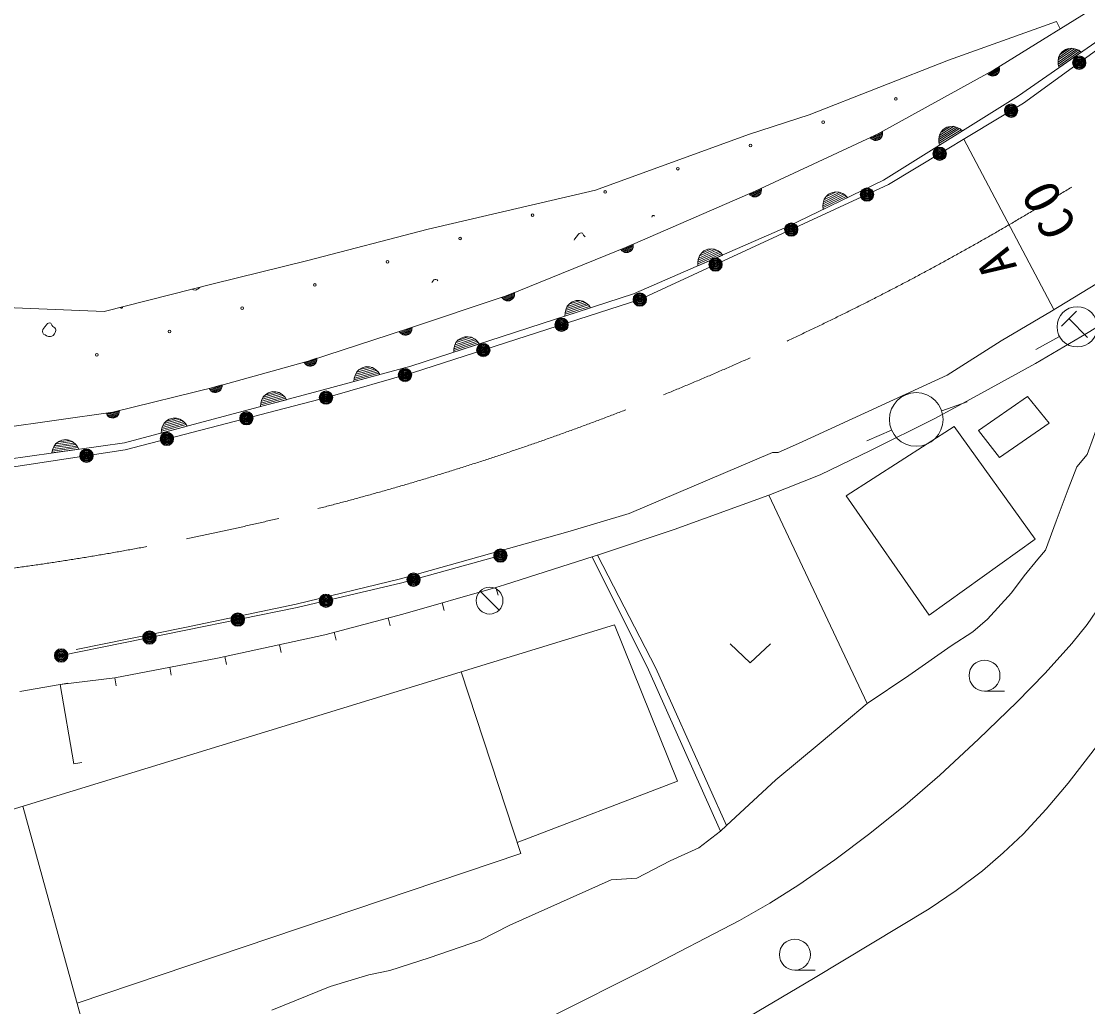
# Model space of a CAD drawing. Units: millimetres, scale not verified. Extents: x 40000 to 680000, y 20000 to 380000.
# Drawn here: x 510038 to 549590, y 271218 to 307747 of the extents above; entities that cross this region are included whole.
import ezdxf
from ezdxf.enums import TextEntityAlignment as Align

# ---------------------------------------------------------------- set-up
doc = ezdxf.new("R2010")
doc.units = ezdxf.units.MM
doc.header["$LTSCALE"] = 1000
doc.linetypes.add('CHAIN', pattern=[18.5, 12, -1.5, 3.5, -1.5])
doc.layers.add('S-BGD', color=7, linetype='Continuous', lineweight=13)
doc.styles.add('ＭＳ ゴシック', font='')
doc.styles.get('ＭＳ ゴシック').set_extended_font_data('MS Gothic')

msp = doc.modelspace()

# ---------------------------------------------------------------- linework, layer by layer
at = {"layer": 'S-BGD'}
for p, q in [((550734, 308808), (546093, 305937)), ((548440, 307741), (544434, 306301)), ((548575, 307472), (548440, 307741)), ((547029, 304986), (550856, 307648)), ((550991, 307459), (547213, 304715)), ((548497, 306235), (549172, 306705)), ((549100, 306731), (548502, 306315)), ((549241, 306676), (548502, 306163)), ((548516, 306401), (549013, 306746)), ((548517, 306097), (549297, 306639)), ((549353, 306602), (548532, 306031)), ((548564, 306520), (548639, 306618)), ((548881, 306730), (548575, 306518)), ((548639, 306618), (548767, 306706)), ((548767, 306706), (548884, 306742)), ((548884, 306742), (549009, 306756)), ((549009, 306756), (549152, 306721)), ((549152, 306721), (549257, 306675)), ((549257, 306675), (549353, 306602)), ((544434, 306301), (539258, 304276)), ((548491, 306262), (548508, 306408)), ((548499, 306149), (548491, 306262)), ((548532, 306031), (548499, 306149)), ((548508, 306408), (548564, 306520)), ((546093, 305937), (541749, 303544)), ((545879, 305808), (546308, 306065)), ((545925, 305768), (545879, 305808)), ((546313, 306032), (545906, 305788)), ((545975, 305742), (545925, 305768)), ((545933, 305767), (546318, 305999)), ((546318, 305962), (545966, 305751)), ((546045, 305720), (545975, 305742)), ((546001, 305736), (546313, 305923)), ((546303, 305880), (546044, 305725)), ((546168, 305737), (546108, 305722)), ((546110, 305728), (546270, 305824)), ((546235, 305776), (546168, 305737)), ((546275, 305823), (546235, 305776)), ((546307, 305877), (546275, 305823)), ((546321, 305949), (546307, 305877)), ((546308, 306065), (546320, 306006)), ((546320, 306006), (546321, 305949)), ((546108, 305722), (546045, 305720)), ((542019, 301861), (547029, 304986)), ((547213, 304715), (542202, 301692)), ((539258, 304276), (537008, 303556)), ((544075, 303365), (544772, 303800)), ((544839, 303768), (544076, 303292)), ((544701, 303829), (544084, 303444)), ((544102, 303529), (544615, 303849)), ((544482, 303840), (544166, 303643)), ((544236, 303739), (544367, 303821)), ((544367, 303821), (544487, 303852)), ((544487, 303852), (544612, 303859)), ((544612, 303859), (544753, 303817)), ((544753, 303817), (544855, 303766)), ((544855, 303766), (544948, 303688)), ((537008, 303556), (531337, 301485)), ((541749, 303544), (537258, 301451)), ((541523, 303438), (541976, 303651)), ((541565, 303394), (541523, 303438)), ((541978, 303617), (541548, 303415)), ((541613, 303362), (541565, 303394)), ((541572, 303392), (541980, 303584)), ((541976, 303547), (541604, 303372)), ((541638, 303353), (541967, 303508)), ((541953, 303467), (541679, 303338)), ((541746, 303335), (541914, 303415)), ((541874, 303371), (541804, 303338)), ((541919, 303413), (541874, 303371)), ((541956, 303463), (541919, 303413)), ((541977, 303534), (541956, 303463)), ((541976, 303651), (541982, 303590)), ((541982, 303590), (541977, 303534)), ((544070, 303391), (544094, 303536)), ((544073, 303278), (544070, 303391)), ((544088, 303226), (544894, 303728)), ((544094, 303536), (544156, 303645)), ((544948, 303688), (544099, 303159)), ((544156, 303645), (544236, 303739)), ((548335, 297059), (544998, 303379)), ((541680, 303333), (541613, 303362)), ((541743, 303330), (541680, 303333)), ((541804, 303338), (541743, 303330)), ((544099, 303159), (544073, 303278)), ((538449, 300125), (542019, 301861)), ((531337, 301485), (525126, 300045)), ((537258, 301451), (532504, 299386)), ((542202, 301692), (532980, 297433)), ((537029, 301351), (537487, 301550)), ((537488, 301517), (537053, 301328)), ((537077, 301304), (537489, 301483)), ((537485, 301447), (537107, 301283)), ((537140, 301263), (537474, 301408)), ((537485, 301434), (537462, 301364)), ((537492, 301490), (537485, 301434)), ((537487, 301550), (537492, 301490)), ((539825, 301142), (540369, 301406)), ((540236, 301411), (539901, 301248)), ((539980, 301337), (540120, 301405)), ((540120, 301405), (540242, 301422)), ((540242, 301422), (540367, 301417)), ((540367, 301417), (540503, 301360)), ((537069, 301306), (537029, 301351)), ((537116, 301273), (537069, 301306)), ((537182, 301242), (537116, 301273)), ((537459, 301368), (537182, 301247)), ((537245, 301237), (537182, 301242)), ((537306, 301243), (537245, 301237)), ((537248, 301242), (537419, 301316)), ((537377, 301274), (537306, 301243)), ((537424, 301314), (537377, 301274)), ((537462, 301364), (537424, 301314)), ((539770, 300895), (539779, 301008)), ((540584, 301302), (539775, 300909)), ((539779, 300842), (540634, 301257)), ((539779, 301008), (539819, 301150)), ((539781, 300981), (540521, 301341)), ((540684, 301212), (539784, 300774)), ((540453, 301378), (539799, 301059)), ((539819, 301150), (539891, 301252)), ((539891, 301252), (539980, 301337)), ((540503, 301360), (540600, 301299)), ((540600, 301299), (540684, 301212)), ((539784, 300774), (539770, 300895)), ((525126, 300045), (520670, 298875)), ((530632, 299758), (530691, 299839)), ((530691, 299839), (530727, 299883)), ((530727, 299883), (530763, 299898)), ((530763, 299898), (530804, 299906)), ((530804, 299906), (530849, 299893)), ((530849, 299893), (530895, 299825)), ((530895, 299825), (530932, 299779)), ((532742, 297646), (538449, 300125)), ((530549, 299637), (530556, 299667)), ((530556, 299667), (530632, 299758)), ((530932, 299779), (530954, 299757)), ((532275, 299286), (532733, 299485)), ((532734, 299452), (532299, 299262)), ((532323, 299239), (532735, 299418)), ((532738, 299425), (532731, 299368)), ((532733, 299485), (532738, 299425)), ((532504, 299386), (528098, 297596)), ((532315, 299241), (532275, 299286)), ((532362, 299208), (532315, 299241)), ((532731, 299382), (532354, 299218)), ((532429, 299177), (532362, 299208)), ((532387, 299198), (532720, 299343)), ((532705, 299303), (532428, 299182)), ((532491, 299171), (532429, 299177)), ((532552, 299178), (532491, 299171)), ((532494, 299177), (532665, 299251)), ((532623, 299208), (532552, 299178)), ((532670, 299249), (532623, 299208)), ((532708, 299298), (532670, 299249)), ((532731, 299368), (532708, 299298)), ((535958, 299179), (535133, 298821)), ((535135, 298753), (536006, 299132)), ((536054, 299084), (535137, 298686)), ((535142, 298893), (535897, 299220)), ((535142, 298920), (535187, 299059)), ((535831, 299260), (535163, 298970)), ((535187, 299059), (535264, 299158)), ((535194, 299051), (535748, 299292)), ((535264, 299158), (535357, 299240)), ((535616, 299303), (535274, 299154)), ((535357, 299240), (535499, 299301)), ((535499, 299301), (535622, 299314)), ((535622, 299314), (535747, 299302)), ((535747, 299302), (535880, 299240)), ((535880, 299240), (535974, 299175)), ((535974, 299175), (536054, 299084)), ((551678, 299089), (548252, 297008)), ((520670, 298875), (517157, 298020)), ((535128, 298807), (535142, 298920)), ((535137, 298686), (535128, 298807)), ((517157, 298020), (513106, 296984)), ((516602, 297829), (516553, 297799)), ((516656, 297885), (516602, 297829)), ((525268, 298067), (525304, 298115)), ((525304, 298115), (525339, 298159)), ((525339, 298159), (525375, 298174)), ((525375, 298174), (525416, 298182)), ((525416, 298182), (525461, 298169)), ((525461, 298169), (525486, 298132)), ((552870, 298174), (549545, 296180)), ((516429, 297790), (516364, 297813)), ((516508, 297784), (516429, 297790)), ((516553, 297799), (516508, 297784)), ((528098, 297596), (524293, 296321)), ((524486, 294960), (532742, 297646)), ((532980, 297433), (524588, 294729)), ((527866, 297504), (528331, 297689)), ((527905, 297457), (527866, 297504)), ((528331, 297655), (527889, 297479)), ((527951, 297423), (527905, 297457)), ((527913, 297455), (528331, 297622)), ((528325, 297586), (527943, 297433)), ((527975, 297413), (528313, 297547)), ((528297, 297507), (528016, 297395)), ((528082, 297388), (528255, 297457)), ((528260, 297455), (528212, 297416)), ((528300, 297503), (528260, 297455)), ((528325, 297572), (528300, 297503)), ((528333, 297628), (528325, 297572)), ((528331, 297689), (528333, 297628)), ((513106, 296984), (504814, 297344)), ((528016, 297390), (527951, 297423)), ((528079, 297383), (528016, 297390)), ((528140, 297387), (528079, 297383)), ((528212, 297416), (528140, 297387)), ((531153, 297129), (530202, 296819)), ((530205, 296941), (530229, 297052)), ((530207, 296886), (531110, 297180)), ((531067, 297232), (530211, 296954)), ((530228, 297025), (531010, 297279)), ((530229, 297052), (530288, 297186)), ((530948, 297325), (530256, 297100)), ((530288, 297186), (530374, 297277)), ((530294, 297178), (530869, 297365)), ((530374, 297277), (530474, 297349)), ((530738, 297388), (530384, 297273)), ((530474, 297349), (530622, 297397)), ((530622, 297397), (530745, 297398)), ((530745, 297398), (530868, 297375)), ((530868, 297375), (530995, 297301)), ((530995, 297301), (531082, 297226)), ((531082, 297226), (531153, 297129)), ((530202, 296819), (530205, 296941)), ((548252, 297008), (546384, 295902)), ((548614, 296441), (549181, 297003)), ((548899, 296723), (549585, 296031)), ((510818, 296250), (510837, 296327)), ((510836, 296195), (510818, 296250)), ((510837, 296327), (510913, 296418)), ((510913, 296418), (510972, 296498)), ((510972, 296498), (511008, 296543)), ((511008, 296543), (511044, 296558)), ((511044, 296558), (511085, 296566)), ((511085, 296566), (511130, 296553)), ((511130, 296553), (511176, 296485)), ((511176, 296485), (511213, 296439)), ((511213, 296439), (511246, 296406)), ((511246, 296406), (511282, 296380)), ((511282, 296380), (511306, 296341)), ((511304, 296249), (511291, 296215)), ((511316, 296282), (511304, 296249)), ((511306, 296341), (511318, 296316)), ((511318, 296316), (511316, 296282)), ((524293, 296321), (520763, 295178)), ((524055, 296242), (524530, 296399)), ((524528, 296366), (524077, 296216)), ((524099, 296190), (524526, 296332)), ((524518, 296296), (524128, 296167)), ((524159, 296144), (524504, 296259)), ((524517, 296283), (524488, 296215)), ((524529, 296338), (524517, 296283)), ((524530, 296399), (524529, 296338)), ((510867, 296151), (510836, 296195)), ((510923, 296119), (510867, 296151)), ((510976, 296089), (510923, 296119)), ((511041, 296066), (510976, 296089)), ((511120, 296060), (511041, 296066)), ((511166, 296075), (511120, 296060)), ((511214, 296105), (511166, 296075)), ((511268, 296161), (511214, 296105)), ((511291, 296215), (511268, 296161)), ((524091, 296193), (524055, 296242)), ((524135, 296156), (524091, 296193)), ((524199, 296120), (524135, 296156)), ((524485, 296220), (524198, 296125)), ((524260, 296108), (524199, 296120)), ((524322, 296109), (524260, 296108)), ((524264, 296113), (524441, 296172)), ((524395, 296133), (524322, 296109)), ((524445, 296170), (524395, 296133)), ((524488, 296215), (524445, 296170)), ((526940, 295889), (526084, 295611)), ((526100, 295682), (526882, 295936)), ((526820, 295982), (526128, 295757)), ((526160, 295843), (526247, 295934)), ((526166, 295835), (526741, 296022)), ((526247, 295934), (526347, 296006)), ((526610, 296045), (526256, 295930)), ((526347, 296006), (526494, 296054)), ((526494, 296054), (526617, 296055)), ((526617, 296055), (526741, 296032)), ((526741, 296032), (526867, 295958)), ((526867, 295958), (526955, 295883)), ((526955, 295883), (527026, 295786)), ((546384, 295902), (544379, 294633)), ((549545, 296180), (547660, 295066)), ((548542, 296059), (547665, 295579)), ((527026, 295786), (526075, 295476)), ((526075, 295476), (526077, 295598)), ((526077, 295598), (526102, 295709)), ((526079, 295543), (526983, 295837)), ((526102, 295709), (526160, 295843)), ((520763, 295178), (517247, 294198)), ((520525, 295101), (521001, 295254)), ((520561, 295052), (520525, 295101)), ((520999, 295221), (520547, 295075)), ((520568, 295049), (520996, 295187)), ((520988, 295152), (520597, 295025)), ((520628, 295003), (520974, 295114)), ((520955, 295075), (520667, 294982)), ((520958, 295071), (520915, 295026)), ((520987, 295138), (520958, 295071)), ((521000, 295194), (520987, 295138)), ((521001, 295254), (521000, 295194)), ((547660, 295066), (545379, 293810)), ((520604, 295015), (520561, 295052)), ((520668, 294977), (520604, 295015)), ((520729, 294966), (520668, 294977)), ((520791, 294966), (520729, 294966)), ((520733, 294971), (520910, 295028)), ((520865, 294990), (520791, 294966)), ((520915, 295026), (520865, 294990)), ((521232, 294082), (524486, 294960)), ((524588, 294729), (521406, 293814)), ((522385, 294457), (523302, 294705)), ((523261, 294758), (522392, 294524)), ((522412, 294594), (523206, 294808)), ((522416, 294621), (522481, 294752)), ((523147, 294857), (522444, 294667)), ((522481, 294752), (522572, 294839)), ((522486, 294743), (523070, 294901)), ((522572, 294839), (522675, 294906)), ((522940, 294931), (522581, 294834)), ((522675, 294906), (522825, 294946)), ((522825, 294946), (522948, 294941)), ((522948, 294941), (523070, 294911)), ((523070, 294911), (523193, 294831)), ((523193, 294831), (523276, 294752)), ((523276, 294752), (523342, 294651)), ((523342, 294651), (522377, 294390)), ((522377, 294390), (522385, 294512)), ((522385, 294512), (522416, 294621)), ((544379, 294633), (538866, 292095)), ((517247, 294198), (513435, 293253)), ((513868, 292123), (521232, 294082)), ((517006, 294131), (517488, 294265)), ((517039, 294081), (517006, 294131)), ((517484, 294231), (517026, 294104)), ((517081, 294042), (517039, 294081)), ((517047, 294078), (517481, 294198)), ((517471, 294163), (517074, 294053)), ((517143, 294002), (517081, 294042)), ((517104, 294029), (517455, 294126)), ((517434, 294088), (517143, 294007)), ((517204, 293988), (517143, 294002)), ((517266, 293985), (517204, 293988)), ((517208, 293993), (517387, 294042)), ((517340, 294006), (517266, 293985)), ((517392, 294040), (517340, 294006)), ((517437, 294083), (517392, 294040)), ((517469, 294149), (517437, 294083)), ((517484, 294204), (517469, 294149)), ((517488, 294265), (517484, 294204)), ((518944, 293667), (519739, 293879)), ((519680, 293927), (518977, 293740)), ((519014, 293825), (519105, 293912)), ((519019, 293816), (519603, 293972)), ((519105, 293912), (519208, 293978)), ((519474, 294002), (519114, 293906)), ((519208, 293978), (519358, 294018)), ((519358, 294018), (519481, 294012)), ((519481, 294012), (519603, 293982)), ((519603, 293982), (519726, 293901)), ((519726, 293901), (519809, 293822)), ((521406, 293814), (513889, 291865)), ((519874, 293720), (518908, 293463)), ((518908, 293463), (518917, 293585)), ((518916, 293530), (519834, 293774)), ((518917, 293585), (518948, 293694)), ((519794, 293828), (518924, 293597)), ((518948, 293694), (519014, 293825)), ((519809, 293822), (519874, 293720)), ((545379, 293810), (543922, 293018)), ((544179, 293312), (545125, 293636)), ((547357, 293835), (545535, 292578)), ((547357, 293835), (548158, 292851)), ((513435, 293253), (509255, 292661)), ((513192, 293193), (513678, 293313)), ((513224, 293142), (513192, 293193)), ((513673, 293279), (513212, 293166)), ((513265, 293102), (513224, 293142)), ((513231, 293139), (513668, 293246)), ((513657, 293211), (513258, 293113)), ((513325, 293060), (513265, 293102)), ((513287, 293088), (513641, 293175)), ((513619, 293137), (513325, 293065)), ((513390, 293049), (513571, 293093)), ((513575, 293090), (513523, 293058)), ((513621, 293133), (513575, 293090)), ((513656, 293198), (513621, 293133)), ((513672, 293252), (513656, 293198)), ((513678, 293313), (513672, 293252)), ((513386, 293044), (513325, 293060)), ((513447, 293040), (513386, 293044)), ((513523, 293058), (513447, 293040)), ((516192, 292741), (515226, 292484)), ((515234, 292551), (516152, 292795)), ((515235, 292606), (515265, 292715)), ((516112, 292849), (515242, 292618)), ((515262, 292688), (516057, 292899)), ((515265, 292715), (515331, 292846)), ((515997, 292948), (515294, 292761)), ((515331, 292846), (515422, 292932)), ((515336, 292837), (515921, 292993)), ((515422, 292932), (515526, 292999)), ((515791, 293023), (515431, 292927)), ((515526, 292999), (515676, 293039)), ((515676, 293039), (515799, 293033)), ((515799, 293033), (515921, 293003)), ((515921, 293003), (516043, 292922)), ((516043, 292922), (516126, 292843)), ((516126, 292843), (516192, 292741)), ((544642, 292724), (540634, 290155)), ((543922, 293018), (541534, 291833)), ((544642, 292724), (547648, 288552)), ((546318, 291576), (548158, 292851)), ((549571, 291692), (550046, 292975)), ((515226, 292484), (515235, 292606)), ((542315, 292592), (541396, 292196)), ((545535, 292578), (546318, 291576)), ((509475, 291504), (513868, 292123)), ((511192, 291809), (512133, 291942)), ((511200, 291863), (511243, 291968)), ((512100, 292000), (511208, 291875)), ((511237, 291942), (512051, 292057)), ((511243, 291968), (511324, 292090)), ((511998, 292112), (511278, 292011)), ((511324, 292090), (511425, 292165)), ((511328, 292081), (511927, 292165)), ((511425, 292165), (511536, 292219)), ((511802, 292211), (511433, 292159)), ((511536, 292219), (511690, 292240)), ((511690, 292240), (511811, 292220)), ((511811, 292220), (511928, 292176)), ((511928, 292176), (512040, 292080)), ((512040, 292080), (512113, 291992)), ((512113, 291992), (512167, 291883)), ((538866, 292095), (538105, 291765)), ((513889, 291865), (509514, 291189)), ((512167, 291883), (511176, 291744)), ((511176, 291744), (511200, 291863)), ((537902, 291765), (532587, 289506)), ((538105, 291765), (537902, 291765)), ((541534, 291833), (539667, 290935)), ((549194, 291225), (549571, 291692)), ((548870, 290399), (549194, 291225)), ((539667, 290935), (537760, 290180)), ((548422, 289214), (548870, 290399)), ((537760, 290180), (534259, 288905)), ((537760, 290180), (541416, 282461)), ((540634, 290155), (543713, 285728)), ((532587, 289506), (530303, 288821)), ((548027, 288137), (548422, 289214)), ((530303, 288821), (524105, 287080)), ((534259, 288905), (531563, 288005)), ((543713, 285728), (547648, 288552)), ((524155, 286927), (527810, 287942)), ((531563, 288005), (527954, 286856)), ((531409, 287957), (533570, 283772)), ((547739, 287813), (548027, 288137)), ((533301, 283699), (531214, 287894)), ((547237, 287185), (547739, 287813)), ((546768, 286555), (547237, 287185)), ((524105, 287080), (520237, 286140)), ((520272, 286014), (524155, 286927)), ((524191, 285771), (527639, 286760)), ((527954, 286856), (527639, 286760)), ((527639, 286760), (527721, 286471)), ((527056, 286624), (527757, 285918)), ((545870, 285585), (546768, 286555)), ((520237, 286140), (516100, 285278)), ((516135, 285176), (520272, 286014)), ((525642, 286187), (525725, 285899)), ((550080, 286124), (549570, 285388)), ((521291, 285005), (524191, 285771)), ((523643, 285627), (523720, 285337)), ((545332, 285119), (545870, 285585)), ((532034, 285370), (503677, 276689)), ((511516, 284237), (516135, 285176)), ((516100, 285278), (512075, 284465)), ((532034, 285370), (534371, 279583)), ((549570, 285388), (549009, 284685)), ((517314, 284135), (521291, 285005)), ((521636, 285096), (521712, 284806)), ((544524, 284598), (545332, 285119)), ((519611, 284637), (519675, 284344)), ((536326, 284675), (537076, 283966)), ((537076, 283966), (537826, 284675)), ((542960, 283501), (544524, 284598)), ((549009, 284685), (548010, 283582)), ((513503, 283410), (517314, 284135)), ((517582, 284194), (517646, 283900)), ((515543, 283798), (515600, 283503)), ((526347, 283629), (528564, 276895)), ((535976, 277720), (533301, 283699)), ((533570, 283772), (536191, 277935)), ((511473, 283162), (513503, 283410)), ((511473, 283162), (511769, 283214)), ((513503, 283410), (513560, 283115)), ((541416, 282461), (542960, 283501)), ((548010, 283582), (546958, 282510)), ((548871, 279505), (551924, 283483)), ((509988, 282905), (511473, 283162)), ((511991, 280221), (511473, 283162)), ((545764, 282918), (546510, 282918)), ((539710, 281023), (541416, 282461)), ((546958, 282510), (545547, 281129)), ((538023, 279623), (539710, 281023)), ((545547, 281129), (544101, 279796)), ((511991, 280221), (512286, 280273)), ((544101, 279796), (542825, 278693)), ((528430, 277300), (534371, 279583)), ((536191, 277935), (538023, 279623)), ((548049, 278535), (548871, 279505)), ((513294, 267081), (510089, 278652)), ((542825, 278693), (541507, 277633)), ((547192, 277617), (548049, 278535)), ((535976, 277720), (535167, 277109)), ((536191, 277935), (535976, 277720)), ((541507, 277633), (540210, 276660)), ((546461, 276915), (547192, 277617)), ((528564, 276895), (512113, 271345)), ((535167, 277109), (534106, 276619)), ((545688, 276258), (546461, 276915)), ((534106, 276619), (532866, 275983)), ((540210, 276660), (538880, 275736)), ((544716, 275527), (545688, 276258)), ((531919, 275917), (528152, 274238)), ((532866, 275983), (531919, 275917)), ((538880, 275736), (537800, 275052)), ((543712, 274848), (544716, 275527)), ((537800, 275052), (536682, 274414)), ((539421, 272268), (543712, 274848)), ((528152, 274238), (527075, 273683)), ((536682, 274414), (533205, 272608)), ((527075, 273683), (525165, 273030)), ((525165, 273030), (523713, 272557)), ((523713, 272557), (522929, 272393)), ((533205, 272608), (529698, 270854)), ((538731, 272575), (539477, 272575)), ((522929, 272393), (521493, 271969)), ((535128, 269733), (539421, 272268)), ((521493, 271969), (519329, 271091))]:
    msp.add_line(p, q, dxfattribs=at)
for centre, radius in [((549277, 306214), 249), ((549277, 306214), 220), ((549277, 306214), 191), ((549277, 306214), 161), ((549277, 306214), 132), ((549277, 306214), 97.5), ((549277, 306214), 67.5), ((549277, 306214), 38.7), ((549277, 306214), 7.5), ((542473, 304869), 49.8), ((546749, 304435), 249), ((546749, 304435), 220), ((546749, 304435), 191), ((546749, 304435), 161), ((546749, 304435), 132), ((546749, 304435), 97.5), ((546749, 304435), 67.5), ((546749, 304435), 38.7), ((546749, 304435), 7.5), ((539779, 304007), 49.8), ((537085, 303145), 49.8), ((544100, 302837), 249), ((544100, 302837), 220), ((544100, 302837), 191), ((544100, 302837), 161), ((544100, 302837), 132), ((544100, 302837), 97.5), ((544100, 302837), 67.5), ((544100, 302837), 38.7), ((544100, 302837), 7.5), ((534391, 302283), 49.8), ((531697, 301421), 49.8), ((541405, 301325), 249), ((541405, 301325), 220), ((541405, 301325), 191), ((541405, 301325), 161), ((541405, 301325), 132), ((541405, 301325), 97.5), ((541405, 301325), 67.5), ((541405, 301325), 38.7), ((541405, 301325), 7.5), ((529004, 300559), 49.8), ((538597, 300027), 249), ((538597, 300027), 220), ((538597, 300027), 191), ((538597, 300027), 161), ((538597, 300027), 132), ((538597, 300027), 97.5), ((538597, 300027), 67.5), ((538597, 300027), 38.7), ((538597, 300027), 7.5), ((526310, 299697), 49.8), ((523616, 298835), 49.8), ((535788, 298730), 249), ((535788, 298730), 220), ((535788, 298730), 191), ((535788, 298730), 161), ((535788, 298730), 132), ((535788, 298730), 97.5), ((535788, 298730), 67.5), ((535788, 298730), 38.7), ((535788, 298730), 7.5), ((520922, 297973), 49.8), ((532980, 297433), 249), ((532980, 297433), 249), ((532980, 297433), 220), ((532980, 297433), 220), ((532980, 297433), 191), ((532980, 297433), 191), ((532980, 297433), 161), ((532980, 297433), 161), ((532980, 297433), 132), ((532980, 297433), 132), ((532980, 297433), 97.5), ((532980, 297433), 97.5), ((532980, 297433), 67.5), ((532980, 297433), 67.5), ((532980, 297433), 38.7), ((532980, 297433), 38.7), ((532980, 297433), 7.5), ((532980, 297433), 7.5), ((518228, 297111), 49.8), ((549200, 296420), 746), ((530078, 296498), 249), ((530078, 296498), 220), ((530078, 296498), 191), ((530078, 296498), 161), ((515534, 296249), 49.8), ((530078, 296498), 132), ((530078, 296498), 97.5), ((530078, 296498), 67.5), ((530078, 296498), 38.7), ((530078, 296498), 7.5), ((527176, 295562), 249), ((527176, 295562), 220), ((527176, 295562), 191), ((527176, 295562), 161), ((527176, 295562), 132), ((527176, 295562), 97.5), ((527176, 295562), 67.5), ((527176, 295562), 38.7), ((527176, 295562), 7.5), ((512840, 295387), 49.8), ((524271, 294637), 249), ((524271, 294637), 220), ((524271, 294637), 191), ((524271, 294637), 161), ((524271, 294637), 132), ((524271, 294637), 97.5), ((524271, 294637), 67.5), ((524271, 294637), 38.7), ((524271, 294637), 7.5), ((521340, 293797), 249), ((521340, 293797), 220), ((521340, 293797), 191), ((521340, 293797), 161), ((521340, 293797), 132), ((521340, 293797), 97.5), ((543233, 292988), 995), ((521340, 293797), 67.5), ((521340, 293797), 38.7), ((521340, 293797), 7.5), ((518388, 293031), 249), ((518388, 293031), 220), ((518388, 293031), 191), ((518388, 293031), 161), ((518388, 293031), 132), ((518388, 293031), 97.5), ((518388, 293031), 67.5), ((518388, 293031), 38.7), ((518388, 293031), 7.5), ((515437, 292266), 249), ((515437, 292266), 220), ((515437, 292266), 191), ((515437, 292266), 161), ((515437, 292266), 132), ((515437, 292266), 97.5), ((515437, 292266), 67.5), ((515437, 292266), 38.7), ((515437, 292266), 7.5), ((512456, 291643), 249), ((512456, 291643), 220), ((512456, 291643), 191), ((512456, 291643), 161), ((512456, 291643), 132), ((512456, 291643), 97.5), ((512456, 291643), 67.5), ((512456, 291643), 38.7), ((512456, 291643), 7.5), ((527810, 287942), 249), ((527810, 287942), 220), ((527810, 287942), 191), ((527810, 287942), 161), ((527810, 287942), 132), ((527810, 287942), 97.5), ((527810, 287942), 67.5), ((527810, 287942), 38.7), ((527810, 287942), 7.5), ((524588, 287048), 249), ((524588, 287048), 220), ((524588, 287048), 191), ((524588, 287048), 161), ((524588, 287048), 132), ((524588, 287048), 97.5), ((524588, 287048), 67.5), ((524588, 287048), 38.7), ((524588, 287048), 7.5), ((527406, 286271), 498), ((521338, 286264), 249), ((521338, 286264), 220), ((521338, 286264), 191), ((521338, 286264), 161), ((521338, 286264), 132), ((521338, 286264), 97.5), ((521338, 286264), 67.5), ((521338, 286264), 38.7), ((521338, 286264), 7.5), ((518069, 285568), 249), ((518069, 285568), 220), ((518069, 285568), 191), ((518069, 285568), 161), ((518069, 285568), 132), ((518069, 285568), 97.5), ((518069, 285568), 67.5), ((518069, 285568), 38.7), ((518069, 285568), 7.5), ((514793, 284903), 249), ((514793, 284903), 220), ((514793, 284903), 191), ((514793, 284903), 161), ((514793, 284903), 132), ((514793, 284903), 97.5), ((514793, 284903), 67.5), ((514793, 284903), 38.7), ((514793, 284903), 7.5), ((511516, 284237), 249), ((511516, 284237), 220), ((511516, 284237), 191), ((511516, 284237), 161), ((511516, 284237), 132), ((511516, 284237), 97.5), ((511516, 284237), 67.5), ((511516, 284237), 38.7), ((511516, 284237), 7.5), ((545764, 283491), 574), ((538731, 273148), 574)]:
    msp.add_circle(centre, radius, dxfattribs=at)
at = {"layer": 'S-BGD', "linetype": 'CHAIN'}
msp.add_arc((496249, 386560), 100000, 273.75525, 308.6665, dxfattribs=at)
at = {"layer": 'S-BGD'}
for centre, start, end in [((533475, 300505), 18.0125, 195.0979), ((513756, 297165), 210.7711, 357.8996)]:
    msp.add_arc(centre, 49.8, start, end, dxfattribs=at)

# ---------------------------------------------------------------- texts
at = {"layer": 'S-BGD', "style": 'ＭＳ ゴシック'}
msp.add_text('A', height=1320, rotation=116, dxfattribs=at).set_placement((547348, 298813), align=Align.BOTTOM_LEFT)
at = {"layer": 'S-BGD', "insert": (549249, 300144), "char_height": 1320, "attachment_point": 7, "rotation": 118, "style": 'ＭＳ ゴシック'}
msp.add_mtext('\\T1.28;CO', dxfattribs=at)

doc.saveas('drawing.dxf')
